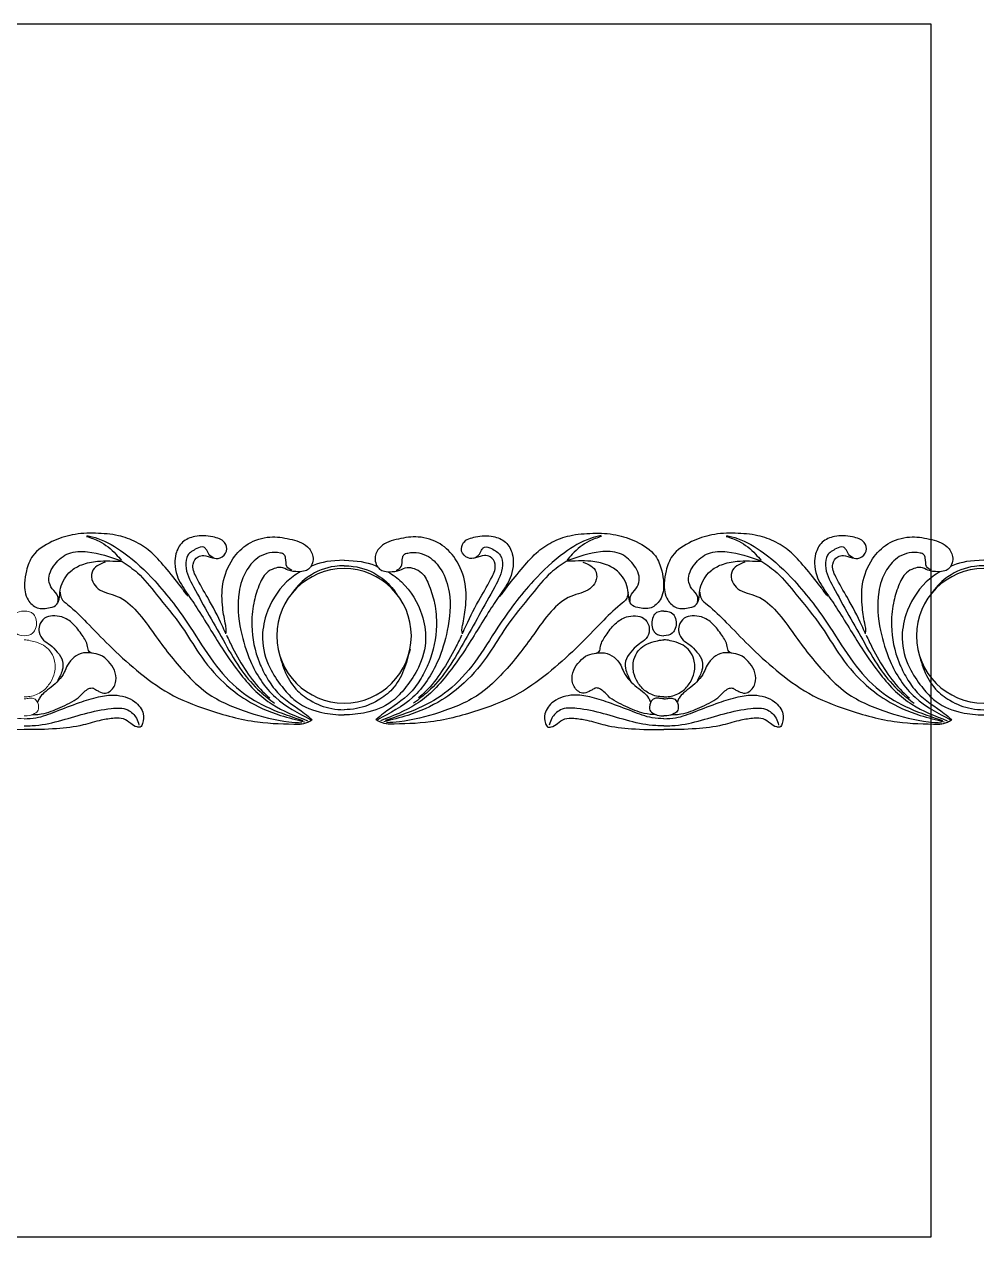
# Model space of a CAD drawing. Header units: millimetres. Extents: x 1314 to 1484, y -1503 to -1393.
# Drawn here: x 1396.6 to 1483.6, y -1502.6 to -1392.6 of the extents above; entities that cross this region are included whole.
import ezdxf

# ---------------------------------------------------------------- set-up
doc = ezdxf.new("R2010")
doc.units = ezdxf.units.MM
doc.layers.add('0.15', color=7, linetype='Continuous', lineweight=15)

msp = doc.modelspace()

# ---------------------------------------------------------------- linework, layer by layer
at = {"color": 6, "ltscale": 1000}
msp.add_lwpolyline([(1313.89, -1502.59), (1478.89, -1502.59), (1478.89, -1392.59), (1313.89, -1392.59)], close=True, dxfattribs=at)
at = {"color": 7, "ltscale": 1000}
for centre, start, end in [((1425.63, -1448.07), 90, 270), ((1425.63, -1448.07), 270, 90), ((1483.65, -1448.07), 90, 270)]:
    msp.add_arc(centre, 6.1, start, end, dxfattribs=at)
for points in [[(1411.47, -1444.39), (1411.49, -1444.46), (1411.3, -1444.26), (1410.9, -1443.72), (1409.57, -1442.06), (1408.19, -1440.55), (1406.78, -1439.58), (1405.16, -1438.99), (1403.08, -1438.77), (1400.98, -1438.91), (1399.13, -1439.53), (1397.39, -1440.83), (1396.82, -1442.18), (1396.65, -1443.29), (1396.97, -1444.82), (1397.79, -1445.52), (1398.98, -1445.51), (1399.59, -1445.21), (1399.81, -1444.57), (1399.92, -1443.74), (1400.84, -1442.21), (1401.84, -1441.62), (1403.25, -1441.31), (1405.5, -1441.33)], [(1439.79, -1444.39), (1439.77, -1444.46), (1439.96, -1444.26), (1440.36, -1443.72), (1441.69, -1442.06), (1443.07, -1440.55), (1444.48, -1439.58), (1446.1, -1438.99), (1448.18, -1438.77), (1450.28, -1438.91), (1452.13, -1439.53), (1453.87, -1440.83), (1454.44, -1442.18), (1454.61, -1443.29), (1454.29, -1444.82), (1453.47, -1445.52), (1452.28, -1445.51), (1451.67, -1445.21), (1451.45, -1444.57), (1451.34, -1443.74), (1450.42, -1442.21), (1449.42, -1441.62), (1448.01, -1441.31), (1445.76, -1441.33)], [(1469.49, -1444.39), (1469.51, -1444.46), (1469.32, -1444.26), (1468.92, -1443.72), (1467.59, -1442.06), (1466.21, -1440.55), (1464.8, -1439.58), (1463.17, -1438.99), (1461.1, -1438.77), (1458.99, -1438.91), (1457.15, -1439.53), (1455.41, -1440.83), (1454.83, -1442.18), (1454.67, -1443.29), (1454.99, -1444.82), (1455.81, -1445.52), (1457, -1445.51), (1457.61, -1445.21), (1457.83, -1444.57), (1457.94, -1443.74), (1458.86, -1442.21), (1459.86, -1441.62), (1461.27, -1441.31), (1463.52, -1441.33)], [(1402.28, -1439.05), (1403.41, -1439.5), (1404.93, -1440.66), (1405.44, -1441.25)], [(1402.3, -1438.96), (1403.28, -1439.24), (1405.64, -1440.53), (1408.45, -1443.09), (1411.68, -1447.28), (1413.78, -1450.46), (1416.2, -1453.04), (1418.89, -1454.65), (1421.9, -1455.75)], [(1414.89, -1447.87), (1414.57, -1447.15), (1413.26, -1444.61), (1412.21, -1442.72), (1411.93, -1441.56), (1412.38, -1440.91), (1412.9, -1440.78), (1413.7, -1441), (1414.38, -1441.01), (1414.97, -1440.38), (1414.79, -1439.61), (1413.72, -1439.1), (1412.1, -1439.07), (1410.98, -1439.59), (1410.38, -1440.64), (1410.29, -1441.49), (1410.48, -1442.6), (1411.38, -1444.2), (1412.4, -1445.73), (1414.72, -1449.43), (1416.27, -1451.58), (1417.63, -1453.11), (1419.11, -1454.28), (1422.32, -1455.78)], [(1414.89, -1447.89), (1414.94, -1447.61), (1414.89, -1447.13), (1414.62, -1445.52), (1414.64, -1443.36), (1415.55, -1441.09), (1416.93, -1439.73), (1418.91, -1439.11), (1420.7, -1439.29), (1422.31, -1439.99), (1422.8, -1440.88), (1422.49, -1441.94), (1422.1, -1442.18), (1421.49, -1442.26), (1420.57, -1442.11), (1419.92, -1441.88), (1419.28, -1441.97), (1418.61, -1442.35), (1417.9, -1443.55), (1417.43, -1445.12), (1417.26, -1447.15), (1417.95, -1450.51), (1418.65, -1451.91), (1419.6, -1453.22), (1422.05, -1455.11), (1422.73, -1455.67)], [(1436.38, -1447.89), (1436.32, -1447.61), (1436.38, -1447.13), (1436.64, -1445.52), (1436.62, -1443.36), (1435.72, -1441.09), (1434.33, -1439.73), (1432.36, -1439.11), (1430.56, -1439.29), (1428.95, -1439.99), (1428.46, -1440.88), (1428.77, -1441.94), (1429.16, -1442.18), (1429.77, -1442.26), (1430.69, -1442.11), (1431.34, -1441.88), (1431.98, -1441.97), (1432.65, -1442.35), (1433.36, -1443.55), (1433.83, -1445.12), (1434, -1447.15), (1433.31, -1450.51), (1432.61, -1451.91), (1431.66, -1453.22), (1429.21, -1455.11), (1428.53, -1455.67)], [(1436.37, -1447.87), (1436.69, -1447.15), (1438, -1444.61), (1439.05, -1442.72), (1439.33, -1441.56), (1438.88, -1440.91), (1438.36, -1440.78), (1437.56, -1441), (1436.88, -1441.01), (1436.29, -1440.38), (1436.47, -1439.61), (1437.54, -1439.1), (1439.16, -1439.07), (1440.28, -1439.59), (1440.88, -1440.64), (1440.97, -1441.49), (1440.78, -1442.6), (1439.88, -1444.2), (1438.86, -1445.73), (1436.54, -1449.43), (1434.99, -1451.58), (1433.63, -1453.11), (1432.15, -1454.28), (1428.94, -1455.78)], [(1448.96, -1438.96), (1447.98, -1439.24), (1445.62, -1440.53), (1442.81, -1443.09), (1439.58, -1447.28), (1437.48, -1450.46), (1435.06, -1453.04), (1432.37, -1454.65), (1429.36, -1455.75)], [(1448.98, -1439.05), (1447.85, -1439.5), (1446.33, -1440.66), (1445.82, -1441.25)], [(1460.3, -1439.05), (1461.43, -1439.5), (1462.95, -1440.66), (1463.46, -1441.25)], [(1460.32, -1438.96), (1461.3, -1439.24), (1463.66, -1440.53), (1466.47, -1443.09), (1469.7, -1447.28), (1471.8, -1450.46), (1474.22, -1453.04), (1476.91, -1454.65), (1479.92, -1455.75)], [(1472.91, -1447.87), (1472.59, -1447.15), (1471.28, -1444.61), (1470.23, -1442.72), (1469.95, -1441.56), (1470.4, -1440.91), (1470.92, -1440.78), (1471.72, -1441), (1472.4, -1441.01), (1472.99, -1440.38), (1472.81, -1439.61), (1471.74, -1439.1), (1470.12, -1439.07), (1469, -1439.59), (1468.4, -1440.64), (1468.31, -1441.49), (1468.5, -1442.6), (1469.4, -1444.2), (1470.42, -1445.73), (1472.74, -1449.43), (1474.29, -1451.58), (1475.65, -1453.11), (1477.13, -1454.28), (1480.34, -1455.78)], [(1472.9, -1447.89), (1472.96, -1447.61), (1472.9, -1447.13), (1472.64, -1445.52), (1472.66, -1443.36), (1473.56, -1441.09), (1474.95, -1439.73), (1476.92, -1439.11), (1478.72, -1439.29), (1480.33, -1439.99), (1480.82, -1440.88), (1480.51, -1441.94), (1480.12, -1442.18), (1479.51, -1442.26), (1478.58, -1442.11), (1477.94, -1441.88), (1477.3, -1441.97), (1476.63, -1442.35), (1475.92, -1443.55), (1475.45, -1445.12), (1475.28, -1447.15), (1475.97, -1450.51), (1476.67, -1451.91), (1477.62, -1453.22), (1480.07, -1455.11), (1480.75, -1455.67)], [(1399.68, -1444.96), (1399.66, -1444.49), (1399.16, -1443.8), (1398.86, -1443.05), (1399.41, -1441.57), (1400.65, -1440.6), (1402.37, -1440.45), (1405.35, -1441.23)], [(1413.85, -1441.04), (1413.36, -1440.66), (1413.1, -1440.2), (1412.9, -1440.03), (1412.26, -1440.16), (1411.46, -1440.77), (1411.27, -1441.68), (1411.97, -1443.63), (1414.83, -1448.77), (1416.36, -1451.25), (1418.01, -1453.12), (1419.32, -1454.19)], [(1420.9, -1442.14), (1420.45, -1441.79), (1420.33, -1441), (1420.21, -1440.72), (1419.85, -1440.56), (1417.97, -1440.89), (1416.82, -1442.1), (1416.1, -1444.11), (1416.27, -1447.6), (1417.13, -1450.36), (1419.4, -1453.65), (1422.61, -1455.68)], [(1430.36, -1442.14), (1430.81, -1441.79), (1430.93, -1441), (1431.05, -1440.72), (1431.41, -1440.56), (1433.29, -1440.89), (1434.44, -1442.1), (1435.16, -1444.11), (1434.99, -1447.6), (1434.13, -1450.36), (1431.86, -1453.65), (1428.65, -1455.68)], [(1437.41, -1441.04), (1437.9, -1440.66), (1438.16, -1440.2), (1438.36, -1440.03), (1439, -1440.16), (1439.8, -1440.77), (1439.99, -1441.68), (1439.29, -1443.63), (1436.43, -1448.77), (1434.9, -1451.25), (1433.25, -1453.12), (1431.94, -1454.19)], [(1451.58, -1444.96), (1451.6, -1444.49), (1452.1, -1443.8), (1452.4, -1443.05), (1451.85, -1441.57), (1450.61, -1440.6), (1448.89, -1440.45), (1445.91, -1441.23)], [(1457.7, -1444.96), (1457.68, -1444.49), (1457.18, -1443.8), (1456.88, -1443.05), (1457.43, -1441.57), (1458.67, -1440.6), (1460.38, -1440.45), (1463.37, -1441.23)], [(1471.87, -1441.04), (1471.38, -1440.66), (1471.12, -1440.2), (1470.92, -1440.03), (1470.28, -1440.16), (1469.48, -1440.77), (1469.29, -1441.68), (1469.99, -1443.63), (1472.85, -1448.77), (1474.38, -1451.25), (1476.03, -1453.12), (1477.33, -1454.19)], [(1478.92, -1442.14), (1478.47, -1441.79), (1478.35, -1441), (1478.23, -1440.72), (1477.87, -1440.56), (1475.99, -1440.89), (1474.84, -1442.1), (1474.12, -1444.11), (1474.29, -1447.6), (1475.15, -1450.36), (1477.42, -1453.65), (1480.63, -1455.68)], [(1403.97, -1441.4), (1403.24, -1441.72), (1402.77, -1442.29), (1402.83, -1443.17), (1403.33, -1443.8), (1405.05, -1444.49), (1406.84, -1445.86), (1408.43, -1447.95), (1411.22, -1451.44), (1413.19, -1453.24), (1416.99, -1455.03), (1420.61, -1455.87), (1421.79, -1455.97)], [(1405.5, -1441.33), (1406.89, -1442.36), (1408.6, -1444.29), (1410.95, -1447.31), (1412.47, -1449.66), (1414.74, -1452.34), (1416.77, -1453.89), (1419.86, -1455.29), (1422.03, -1455.87)], [(1445.76, -1441.33), (1444.38, -1442.36), (1442.66, -1444.29), (1440.31, -1447.31), (1438.79, -1449.66), (1436.52, -1452.34), (1434.49, -1453.89), (1431.4, -1455.29), (1429.23, -1455.87)], [(1447.29, -1441.4), (1448.02, -1441.72), (1448.49, -1442.29), (1448.43, -1443.17), (1447.93, -1443.8), (1446.21, -1444.49), (1444.42, -1445.86), (1442.83, -1447.95), (1440.04, -1451.44), (1438.07, -1453.24), (1434.27, -1455.03), (1430.65, -1455.87), (1429.47, -1455.97)], [(1461.99, -1441.4), (1461.26, -1441.72), (1460.79, -1442.29), (1460.85, -1443.17), (1461.35, -1443.8), (1463.07, -1444.49), (1464.86, -1445.86), (1466.45, -1447.95), (1469.24, -1451.44), (1471.21, -1453.24), (1475.01, -1455.03), (1478.63, -1455.87), (1479.81, -1455.97)], [(1463.52, -1441.33), (1464.9, -1442.36), (1466.62, -1444.29), (1468.97, -1447.31), (1470.49, -1449.66), (1472.76, -1452.34), (1474.79, -1453.89), (1477.88, -1455.29), (1480.05, -1455.87)], [(1399.87, -1444.1), (1399.99, -1444.66), (1400.58, -1445.26), (1402.28, -1446.85), (1404.32, -1448.93), (1406.81, -1451.19), (1409.75, -1453.28), (1413.23, -1454.76), (1417.78, -1455.88), (1421.55, -1456.09)], [(1451.39, -1444.1), (1451.27, -1444.66), (1450.68, -1445.26), (1448.98, -1446.85), (1446.94, -1448.93), (1444.45, -1451.19), (1441.51, -1453.28), (1438.03, -1454.76), (1433.48, -1455.88), (1429.71, -1456.09)], [(1457.89, -1444.1), (1458.01, -1444.66), (1458.59, -1445.26), (1460.3, -1446.85), (1462.34, -1448.93), (1464.83, -1451.19), (1467.77, -1453.28), (1471.25, -1454.76), (1475.8, -1455.88), (1479.57, -1456.09)], [(1402.77, -1449.65), (1402.5, -1449.49), (1402.37, -1449.03), (1401.87, -1448.02), (1401.04, -1446.98), (1400.02, -1446.36), (1399.19, -1446.27), (1398.46, -1446.48), (1398, -1447.15), (1397.97, -1447.74), (1398.38, -1448.46), (1398.97, -1448.89), (1399.62, -1449.54), (1400.1, -1450.38), (1400.06, -1451.2), (1399.64, -1452.15)], [(1448.49, -1449.65), (1448.76, -1449.49), (1448.89, -1449.03), (1449.39, -1448.02), (1450.22, -1446.98), (1451.24, -1446.36), (1452.07, -1446.27), (1452.8, -1446.48), (1453.26, -1447.15), (1453.29, -1447.74), (1452.88, -1448.46), (1452.29, -1448.89), (1451.64, -1449.54), (1451.16, -1450.38), (1451.2, -1451.2), (1451.62, -1452.15)], [(1460.79, -1449.65), (1460.52, -1449.49), (1460.39, -1449.03), (1459.89, -1448.02), (1459.06, -1446.98), (1458.04, -1446.36), (1457.21, -1446.27), (1456.48, -1446.48), (1456.02, -1447.15), (1455.99, -1447.74), (1456.4, -1448.46), (1456.99, -1448.89), (1457.64, -1449.54), (1458.12, -1450.38), (1458.08, -1451.2), (1457.66, -1452.15)], [(1414.97, -1448.02), (1415.52, -1449.15), (1416.78, -1451.31), (1418.24, -1453.13), (1418.89, -1453.71)], [(1436.29, -1448.02), (1435.74, -1449.15), (1434.48, -1451.31), (1433.02, -1453.13), (1432.37, -1453.71)], [(1472.99, -1448.02), (1473.54, -1449.15), (1474.8, -1451.31), (1476.26, -1453.13), (1476.91, -1453.71)], [(1397.29, -1455.24), (1398.42, -1455.11), (1400.08, -1454.48), (1401.69, -1453.53), (1402.48, -1452.86), (1402.83, -1452.81), (1403.09, -1452.95), (1403.4, -1453.11), (1404, -1453.27), (1404.45, -1453.06), (1404.93, -1452.17), (1404.8, -1451.2), (1404.26, -1450.4), (1403.52, -1449.82), (1402.73, -1449.65), (1402, -1449.62), (1401.14, -1450.02), (1400.54, -1450.74), (1400.25, -1451.38), (1399.07, -1452.72), (1398.41, -1453.25), (1398.01, -1453.72), (1397.85, -1454.06)], [(1453.97, -1455.24), (1452.84, -1455.11), (1451.18, -1454.48), (1449.57, -1453.53), (1448.78, -1452.86), (1448.44, -1452.81), (1448.17, -1452.95), (1447.86, -1453.11), (1447.26, -1453.27), (1446.81, -1453.06), (1446.33, -1452.17), (1446.46, -1451.2), (1447, -1450.4), (1447.74, -1449.82), (1448.53, -1449.65), (1449.26, -1449.62), (1450.12, -1450.02), (1450.72, -1450.74), (1451.01, -1451.38), (1452.19, -1452.72), (1452.85, -1453.25), (1453.25, -1453.72), (1453.41, -1454.06)], [(1455.31, -1455.24), (1456.44, -1455.11), (1458.1, -1454.48), (1459.71, -1453.53), (1460.5, -1452.86), (1460.84, -1452.81), (1461.1, -1452.95), (1461.42, -1453.11), (1462.02, -1453.27), (1462.47, -1453.06), (1462.95, -1452.17), (1462.82, -1451.2), (1462.28, -1450.4), (1461.54, -1449.82), (1460.75, -1449.65), (1460.02, -1449.62), (1459.16, -1450.02), (1458.56, -1450.74), (1458.27, -1451.38), (1457.09, -1452.72), (1456.43, -1453.25), (1456.02, -1453.72), (1455.86, -1454.06)], [(1396.62, -1456.24), (1397.35, -1456.22), (1399.72, -1455.81), (1402.09, -1455.14), (1404.51, -1454.66), (1406.01, -1454.8), (1406.79, -1455.55), (1407.02, -1456.17)], [(1454.64, -1456.24), (1453.91, -1456.22), (1451.54, -1455.81), (1449.17, -1455.14), (1446.75, -1454.66), (1445.25, -1454.8), (1444.47, -1455.55), (1444.24, -1456.17)], [(1454.64, -1456.24), (1455.37, -1456.22), (1457.74, -1455.81), (1460.11, -1455.14), (1462.53, -1454.66), (1464.03, -1454.8), (1464.81, -1455.55), (1465.04, -1456.17)], [(1421.55, -1456.09), (1421.64, -1456.09), (1422.33, -1455.9), (1422.71, -1455.68), (1422.72, -1455.67)], [(1429.71, -1456.09), (1429.62, -1456.09), (1428.93, -1455.9), (1428.55, -1455.68), (1428.54, -1455.67)], [(1479.57, -1456.09), (1479.66, -1456.09), (1480.35, -1455.9), (1480.73, -1455.68), (1480.74, -1455.67)]]:
    msp.add_spline(points, degree=3, dxfattribs=at)
for points, knots in [([(1425.63, -1441.72), (1425.35, -1441.72), (1424.21, -1441.77), (1422.48, -1442.46), (1421.32, -1443.6), (1420.91, -1444.2), (1420.85, -1444.28)], [0.294683, 0.294683, 0.294683, 0.294683, 1.039933, 3.326003, 5.028392, 5.274717, 5.274717, 5.274717, 5.274717]), ([(1425.63, -1441.22), (1424.44, -1441.23), (1423.55, -1441.4), (1422.69, -1441.74), (1422.63, -1441.77)], [0.258689, 0.258689, 0.258689, 0.258689, 2.51669, 2.707336, 2.707336, 2.707336, 2.707336]), ([(1425.63, -1441.22), (1426.82, -1441.23), (1427.71, -1441.4), (1428.57, -1441.74), (1428.63, -1441.77)], [0.258689, 0.258689, 0.258689, 0.258689, 2.51669, 2.707336, 2.707336, 2.707336, 2.707336]), ([(1425.63, -1441.72), (1425.91, -1441.72), (1427.05, -1441.77), (1428.78, -1442.46), (1429.94, -1443.6), (1430.36, -1444.2), (1430.41, -1444.28)], [0.294683, 0.294683, 0.294683, 0.294683, 1.039933, 3.326003, 5.028392, 5.274717, 5.274717, 5.274717, 5.274717]), ([(1483.65, -1441.72), (1483.37, -1441.72), (1482.23, -1441.77), (1480.5, -1442.46), (1479.34, -1443.6), (1478.92, -1444.2), (1478.87, -1444.28)], [0.294683, 0.294683, 0.294683, 0.294683, 1.039933, 3.326003, 5.028392, 5.274717, 5.274717, 5.274717, 5.274717]), ([(1483.65, -1441.22), (1482.46, -1441.23), (1481.57, -1441.4), (1480.71, -1441.74), (1480.65, -1441.77)], [0.258689, 0.258689, 0.258689, 0.258689, 2.51669, 2.707336, 2.707336, 2.707336, 2.707336]), ([(1421.65, -1442.26), (1421.21, -1442.52), (1419.83, -1443.54), (1418.54, -1445.7), (1418.06, -1448.51), (1418.68, -1450.83), (1419.88, -1452.57), (1421.22, -1454.16), (1423.18, -1455.05), (1424.79, -1455.23), (1425.55, -1455.25), (1425.63, -1455.25)], [3.672587, 3.672587, 3.672587, 3.672587, 5.030439, 8.144134, 10.088208, 12.469001, 14.292918, 15.682608, 17.962239, 19.757335, 19.980479, 19.980479, 19.980479, 19.980479]), ([(1429.61, -1442.26), (1430.05, -1442.52), (1431.43, -1443.54), (1432.72, -1445.7), (1433.2, -1448.51), (1432.58, -1450.83), (1431.38, -1452.57), (1430.04, -1454.16), (1428.08, -1455.05), (1426.47, -1455.23), (1425.71, -1455.25), (1425.63, -1455.25)], [3.672587, 3.672587, 3.672587, 3.672587, 5.030439, 8.144134, 10.088208, 12.469001, 14.292918, 15.682608, 17.962239, 19.757335, 19.980479, 19.980479, 19.980479, 19.980479]), ([(1479.67, -1442.26), (1479.22, -1442.52), (1477.85, -1443.54), (1476.56, -1445.7), (1476.08, -1448.51), (1476.7, -1450.83), (1477.9, -1452.57), (1479.24, -1454.16), (1481.19, -1455.05), (1482.81, -1455.23), (1483.57, -1455.25), (1483.65, -1455.25)], [3.672587, 3.672587, 3.672587, 3.672587, 5.030439, 8.144134, 10.088208, 12.469001, 14.292918, 15.682608, 17.962239, 19.757335, 19.980479, 19.980479, 19.980479, 19.980479]), ([(1454.64, -1445.83), (1454.31, -1445.84), (1453.9, -1445.9), (1453.49, -1446.62), (1453.49, -1447.32), (1453.96, -1448), (1454.35, -1448.06), (1454.64, -1448.07)], [3.156926, 3.156926, 3.156926, 3.156926, 3.942633, 4.2199, 5.274773, 5.599117, 6.313852, 6.313852, 6.313852, 6.313852]), ([(1454.64, -1445.83), (1454.97, -1445.84), (1455.38, -1445.9), (1455.79, -1446.62), (1455.79, -1447.32), (1455.32, -1448), (1454.93, -1448.06), (1454.64, -1448.07)], [3.156926, 3.156926, 3.156926, 3.156926, 3.942633, 4.2199, 5.274773, 5.599117, 6.313852, 6.313852, 6.313852, 6.313852]), ([(1454.64, -1453.6), (1454.47, -1453.6), (1453.89, -1453.58), (1452.98, -1453.2), (1452.24, -1452.36), (1451.81, -1451.35), (1451.82, -1450.3), (1452.25, -1449.43), (1452.92, -1448.86), (1453.66, -1448.61), (1454.26, -1448.46), (1454.55, -1448.44), (1454.64, -1448.44)], [0.069665, 0.069665, 0.069665, 0.069665, 0.525482, 1.611175, 2.561965, 3.442057, 4.480415, 5.260153, 5.940269, 6.758933, 7.326415, 7.555452, 7.555452, 7.555452, 7.555452]), ([(1454.64, -1453.6), (1454.81, -1453.6), (1455.39, -1453.58), (1456.3, -1453.2), (1457.04, -1452.36), (1457.47, -1451.35), (1457.46, -1450.3), (1457.03, -1449.43), (1456.36, -1448.86), (1455.62, -1448.61), (1455.02, -1448.46), (1454.73, -1448.44), (1454.64, -1448.44)], [0.069665, 0.069665, 0.069665, 0.069665, 0.525482, 1.611175, 2.561965, 3.442057, 4.480415, 5.260153, 5.940269, 6.758933, 7.326415, 7.555452, 7.555452, 7.555452, 7.555452]), ([(1419.65, -1449.29), (1419.81, -1449.93), (1420.14, -1451.22), (1421.09, -1452.9), (1422.64, -1454.07), (1424.18, -1454.69), (1425.25, -1454.76), (1425.63, -1454.78)], [0, 0, 0, 0, 1.778035, 3.538267, 4.994875, 6.850886, 7.852604, 7.852604, 7.852604, 7.852604]), ([(1431.61, -1449.29), (1431.45, -1449.93), (1431.12, -1451.22), (1430.17, -1452.9), (1428.62, -1454.07), (1427.08, -1454.69), (1426.01, -1454.76), (1425.63, -1454.78)], [0, 0, 0, 0, 1.778035, 3.538267, 4.994875, 6.850886, 7.852604, 7.852604, 7.852604, 7.852604]), ([(1477.67, -1449.29), (1477.83, -1449.93), (1478.16, -1451.22), (1479.11, -1452.9), (1480.66, -1454.07), (1482.2, -1454.69), (1483.27, -1454.76), (1483.65, -1454.78)], [0, 0, 0, 0, 1.778035, 3.538267, 4.994875, 6.850886, 7.852604, 7.852604, 7.852604, 7.852604]), ([(1396.62, -1455.59), (1396.98, -1455.58), (1397.96, -1455.54), (1399.61, -1454.87), (1401.47, -1454.18), (1403.23, -1453.58), (1404.96, -1453.35), (1406.56, -1453.77), (1407.52, -1454.98), (1407.44, -1455.84), (1407.21, -1456.4), (1406.7, -1456.34), (1406.24, -1456.02), (1405.64, -1455.51), (1404.66, -1455.55), (1403.44, -1455.72), (1401.74, -1456.29), (1399.39, -1456.56), (1397.6, -1456.58), (1396.62, -1456.58)], [0.342784, 0.342784, 0.342784, 0.342784, 1.285299, 2.955537, 5.005339, 6.594342, 7.885402, 9.593549, 10.785204, 11.551749, 11.899886, 12.154951, 12.733573, 13.430266, 14.158903, 15.217898, 16.722711, 18.887429, 21.486688, 21.486688, 21.486688, 21.486688]), ([(1454.64, -1455.59), (1454.28, -1455.58), (1453.3, -1455.54), (1451.65, -1454.87), (1449.79, -1454.18), (1448.03, -1453.58), (1446.3, -1453.35), (1444.7, -1453.77), (1443.74, -1454.98), (1443.82, -1455.84), (1444.05, -1456.4), (1444.56, -1456.34), (1445.02, -1456.02), (1445.62, -1455.51), (1446.6, -1455.55), (1447.82, -1455.72), (1449.52, -1456.29), (1451.87, -1456.56), (1453.66, -1456.58), (1454.64, -1456.58)], [0.342784, 0.342784, 0.342784, 0.342784, 1.285299, 2.955537, 5.005339, 6.594342, 7.885402, 9.593549, 10.785204, 11.551749, 11.899886, 12.154951, 12.733573, 13.430266, 14.158903, 15.217898, 16.722711, 18.887429, 21.486688, 21.486688, 21.486688, 21.486688]), ([(1454.64, -1453.78), (1454.55, -1453.78), (1454.34, -1453.77), (1454.01, -1453.69), (1453.49, -1453.84), (1453.31, -1454.38), (1453.35, -1454.9), (1453.77, -1455.21), (1454.23, -1455.32), (1454.55, -1455.33), (1454.64, -1455.33)], [3.089173, 3.089173, 3.089173, 3.089173, 3.330526, 3.644366, 3.974095, 4.678002, 4.92368, 5.316552, 5.940494, 6.178347, 6.178347, 6.178347, 6.178347]), ([(1454.64, -1455.59), (1455, -1455.58), (1455.98, -1455.54), (1457.63, -1454.87), (1459.49, -1454.18), (1461.25, -1453.58), (1462.98, -1453.35), (1464.58, -1453.77), (1465.54, -1454.98), (1465.46, -1455.84), (1465.23, -1456.4), (1464.72, -1456.34), (1464.26, -1456.02), (1463.66, -1455.51), (1462.68, -1455.55), (1461.46, -1455.72), (1459.76, -1456.29), (1457.41, -1456.56), (1455.62, -1456.58), (1454.64, -1456.58)], [0.342784, 0.342784, 0.342784, 0.342784, 1.285299, 2.955537, 5.005339, 6.594342, 7.885402, 9.593549, 10.785204, 11.551749, 11.899886, 12.154951, 12.733573, 13.430266, 14.158903, 15.217898, 16.722711, 18.887429, 21.486688, 21.486688, 21.486688, 21.486688]), ([(1454.64, -1453.78), (1454.73, -1453.78), (1454.94, -1453.77), (1455.27, -1453.69), (1455.79, -1453.84), (1455.97, -1454.38), (1455.93, -1454.9), (1455.51, -1455.21), (1455.05, -1455.32), (1454.73, -1455.33), (1454.64, -1455.33)], [3.089173, 3.089173, 3.089173, 3.089173, 3.330526, 3.644366, 3.974095, 4.678002, 4.92368, 5.316552, 5.940494, 6.178347, 6.178347, 6.178347, 6.178347])]:
    msp.add_open_spline(points, degree=3, knots=knots, dxfattribs=at)
at = {"layer": '0.15', "color": 7, "ltscale": 1000}
for points, knots in [([(1396.62, -1445.83), (1396.29, -1445.84), (1395.88, -1445.9), (1395.47, -1446.62), (1395.47, -1447.32), (1395.94, -1448), (1396.33, -1448.06), (1396.62, -1448.07)], [3.156926, 3.156926, 3.156926, 3.156926, 3.942633, 4.2199, 5.274773, 5.599117, 6.313852, 6.313852, 6.313852, 6.313852]), ([(1396.62, -1445.83), (1396.95, -1445.84), (1397.36, -1445.9), (1397.77, -1446.62), (1397.77, -1447.32), (1397.3, -1448), (1396.91, -1448.06), (1396.62, -1448.07)], [3.156926, 3.156926, 3.156926, 3.156926, 3.942633, 4.2199, 5.274773, 5.599117, 6.313852, 6.313852, 6.313852, 6.313852]), ([(1396.62, -1453.6), (1396.79, -1453.6), (1397.37, -1453.58), (1398.28, -1453.2), (1399.02, -1452.36), (1399.45, -1451.35), (1399.44, -1450.3), (1399.01, -1449.43), (1398.34, -1448.86), (1397.6, -1448.61), (1397, -1448.46), (1396.71, -1448.44), (1396.62, -1448.44)], [0.069665, 0.069665, 0.069665, 0.069665, 0.525482, 1.611175, 2.561965, 3.442057, 4.480415, 5.260153, 5.940269, 6.758933, 7.326415, 7.555452, 7.555452, 7.555452, 7.555452]), ([(1396.62, -1455.59), (1396.26, -1455.58), (1395.28, -1455.54), (1393.63, -1454.87), (1391.77, -1454.18), (1390.01, -1453.58), (1388.28, -1453.35), (1386.68, -1453.77), (1385.72, -1454.98), (1385.8, -1455.84), (1386.03, -1456.4), (1386.54, -1456.34), (1387, -1456.02), (1387.6, -1455.51), (1388.58, -1455.55), (1389.8, -1455.72), (1391.5, -1456.29), (1393.85, -1456.56), (1395.64, -1456.58), (1396.62, -1456.58)], [0.342784, 0.342784, 0.342784, 0.342784, 1.285299, 2.955537, 5.005339, 6.594342, 7.885402, 9.593549, 10.785204, 11.551749, 11.899886, 12.154951, 12.733573, 13.430266, 14.158903, 15.217898, 16.722711, 18.887429, 21.486688, 21.486688, 21.486688, 21.486688]), ([(1396.62, -1453.78), (1396.71, -1453.78), (1396.92, -1453.77), (1397.25, -1453.69), (1397.77, -1453.84), (1397.95, -1454.38), (1397.91, -1454.9), (1397.49, -1455.21), (1397.03, -1455.32), (1396.71, -1455.33), (1396.62, -1455.33)], [3.089173, 3.089173, 3.089173, 3.089173, 3.330526, 3.644366, 3.974095, 4.678002, 4.92368, 5.316552, 5.940494, 6.178347, 6.178347, 6.178347, 6.178347])]:
    msp.add_open_spline(points, degree=3, knots=knots, dxfattribs=at)

doc.saveas('drawing.dxf')
